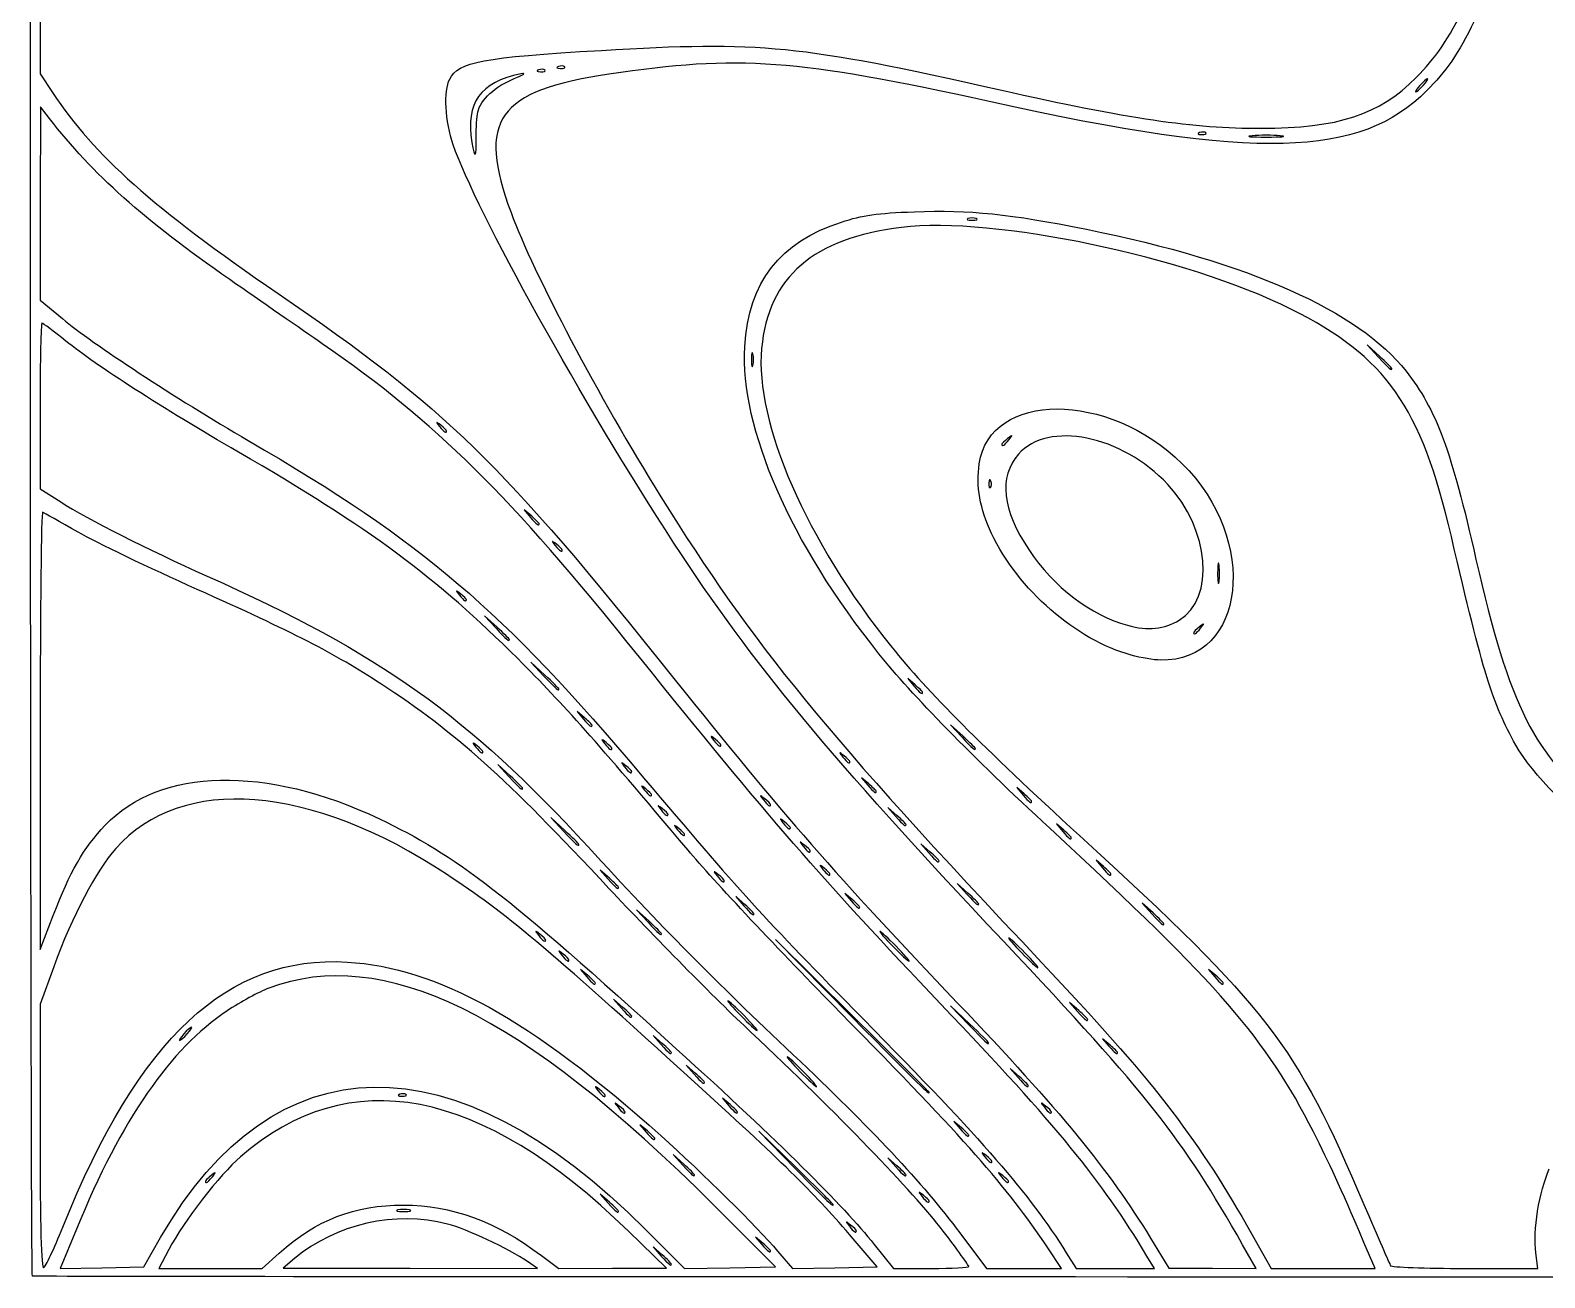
# Model space of a CAD drawing. Extents: x 32 to 2528, y 46 to 1391.
# Drawn here: x 32 to 643, y 46 to 549 of the extents above; entities that cross this region are included whole.
import ezdxf

# ---------------------------------------------------------------- set-up
doc = ezdxf.new("R2010")
doc.units = 0
doc.layers.get('0').update_dxf_attribs({"linetype": 'CONTINUOUS'})
doc.layers.add('IMAGE', color=7, linetype='CONTINUOUS')

# ---------------------------------------------------------------- blocks, each defined once
blk = doc.blocks.new('squiggle')
at = {"layer": 'IMAGE', "color": 7}
for points in [[(17.480884, -691.994557), (0, -724.655777), (0.0043, -791.994557), (0.0086, -859.333337), (5.065802, -866.939507)], [(3.729276, -877.315497), (0.12522, -872.666667), (0.062609, -911.637347), (0, -950.608017), (9, -958.103467)], [(540.33333, -973.261567), (535.33333, -968.666667), (539.92823, -973.666667)], [(0, -993.367167), (0, -1026.734467), (8.333333, -1032.053167)], [(198.33333, -1037.873367), (195.33333, -1035.333367), (197.87332, -1038.333367)], [(184.33333, -1082.594867), (179.33333, -1077.999967), (183.92823, -1082.999967)], [(203.66667, -1101.937267), (198, -1096.666667), (203.2706, -1102.333367)], [(440.14977, -1093.892767), (440.14977, -1093.892567)], [(353, -1105.873367), (350, -1103.333367), (352.53999, -1106.333367)], [(219.66667, -1119.206667), (216.66667, -1116.666667), (219.20665, -1119.666667)], [(372.33333, -1126.594267), (367.33333, -1121.999367), (371.92823, -1126.999367)], [(0.041387, -1124.222267), (0.082777, -1212.666667), (5.30642, -1198.948367)], [(189.66667, -1142.594567), (184.66667, -1137.999667), (189.26156, -1142.999667)], [(334.33333, -1145.873067), (331.33333, -1143.333067), (333.87332, -1146.333067)], [(397, -1149.873367), (394, -1147.333367), (396.53999, -1150.333367)], [(211.66667, -1164.603967), (206, -1159.333367), (211.2706, -1164.999967)], [(345.66667, -1158.565767), (342, -1155.333367), (345.23241, -1158.999967)], [(413, -1164.539967), (410, -1161.999967), (412.53999, -1164.999967)], [(359, -1173.232467), (355.33333, -1169.999967), (358.56575, -1173.666667)], [(429, -1179.206767), (426, -1176.666667), (428.53999, -1179.666667)], [(229.66667, -1183.899067), (226, -1180.666667), (229.23241, -1184.333367)], [(284.33333, -1194.565767), (280.66667, -1191.333367), (283.89908, -1194.999967)], [(327.66667, -1192.539967), (324.66667, -1189.999967), (327.20665, -1192.999967)], [(374.33333, -1189.916167), (370, -1185.999967), (373.91612, -1190.333367)], [(245.66667, -1201.261567), (240.66667, -1196.666667), (245.26156, -1201.666667)], [(449, -1197.916167), (444.66667, -1193.999967), (448.58279, -1198.333367)], [(327.66667, -1239.322467), (296.66667, -1208.666667), (327.32247, -1239.666667)], [(5.483505, -1219.660267), (0, -1234.653767), (0, -1288.104667)], [(221, -1223.206667), (218, -1220.666667), (220.53999, -1223.666667)], [(474.33333, -1223.206667), (471.33333, -1220.666667), (473.87332, -1223.666667)], [(235, -1235.899067), (231.33333, -1232.666667), (234.56575, -1236.333367)], [(419, -1237.232367), (415.33333, -1233.999967), (418.56575, -1237.666667)], [(375, -1242.620767), (367.33333, -1235.332967), (374.62112, -1242.999567)], [(251, -1250.565767), (247.33333, -1247.333367), (250.56575, -1250.999967)], [(431.66667, -1251.206367), (428.66667, -1248.666367), (431.20665, -1251.666367)], [(264.33333, -1262.565767), (260.66667, -1259.333367), (263.89908, -1262.999967)], [(395, -1263.899067), (391.33333, -1260.666667), (394.56575, -1264.333367)], [(278.33333, -1275.206267), (275.33333, -1272.666167), (277.87332, -1275.666167)], [(371.66667, -1284.539967), (368.66667, -1281.999967), (371.20665, -1284.999967)], [(245, -1285.873367), (242, -1283.333367), (244.53999, -1286.333367)], [(305, -1300.643867), (290, -1285.999967), (304.64393, -1300.999967)], [(259.66667, -1299.249467), (255.33333, -1295.333367), (259.24945, -1299.666667)], [(345.66667, -1299.899067), (342, -1296.666367), (345.23241, -1300.333067)], [(349.33333, -1303.565467), (349.33333, -1303.565767)], [(229.66667, -1314.565767), (226, -1311.333367), (229.23241, -1314.999967)], [(244.30788, -1325.697367), (259.94909, -1341.408967), (278.30788, -1341.037767), (296.66667, -1340.666667), (272, -1315.973867)], [(14.68342, -1325.423367), (8.111088, -1341.412167), (24.947676, -1341.039467), (41.784265, -1340.666667), (48.564372, -1328.911067)], [(486.64016, -1323.733167), (496.61362, -1341.333367), (517.58959, -1341.333367), (538.56555, -1341.333367), (534.09275, -1330.883367)], [(202.27612, -1336.127867), (209.21892, -1341.333367), (230.94279, -1341.290367), (252.66667, -1341.247367), (237.33333, -1326.289567)], [(291.66667, -1331.206667), (288.66667, -1328.666667), (291.20665, -1331.666667)], [(297.54161, -1334.374967), (303.52965, -1341.416567), (320.58463, -1341.041567), (337.6396, -1340.666667), (327.97347, -1329.333367)], [(336.54392, -1331.666667), (344.30037, -1341.333367), (359.48352, -1341.333367)], [(371.06339, -1326.999967), (381.81815, -1341.333367), (396.95875, -1341.333367), (412.09936, -1341.333367), (406.48696, -1332.999967)], [(448.00007, -1329.177367), (455.3334, -1341.217867), (472.93243, -1341.274867), (490.53144, -1341.331867), (485.13275, -1331.804667), (485.13268, -1331.806167)], [(51.950588, -1333.626067), (47.843623, -1341.331567), (68.72591, -1341.331567), (89.60819, -1341.331567), (96.45052, -1335.179667), (96.45052, -1335.181467)], [(102.66667, -1337.343567), (98, -1341.261567), (149.33333, -1341.288567), (200.66667, -1341.315567), (196.66667, -1338.586167), (196.66667, -1338.586367)], [(251, -1335.899067), (247.33333, -1332.666667), (250.56575, -1336.333367)], [(414.00028, -1334.997567), (418, -1341.328567), (433.77541, -1341.328567), (449.55083, -1341.328567), (446.5242, -1336.328567), (446.5242, -1336.333367)], [(574.87047, -1341.333367), (604.25024, -1341.333367), (603.39757, -1334.999967)], [(-3.102569, -1344.448467), (-3.106969, -1344.448567)]]:
    blk.add_lwpolyline(points, dxfattribs=at)
for points in [[(203.63889, -857.861157), (203.63889, -857.861157)], [(211.63889, -856.527827), (211.63889, -856.527827)], [(558, -863.999997), (558, -863.999997)], [(175.94085, -884.999997), (175.94085, -884.999997)], [(470.30556, -883.194497), (470.30556, -883.194497)], [(500.33333, -884.357057), (500.33333, -884.357057)], [(377.66667, -917.783627), (377.66667, -917.783627)], [(287.58577, -972.333367), (287.58577, -972.333367)], [(545.33333, -978.261567), (545.33333, -978.261567)], [(164, -1003.496567), (164, -1003.496567)], [(390.83675, -1006.999967), (390.83675, -1006.999967)], [(383.57743, -1023.749967), (383.57743, -1023.749967)], [(201.33333, -1040.873367), (201.33333, -1040.873367)], [(210.66667, -1051.496567), (210.66667, -1051.496567)], [(475.62334, -1057.684967), (475.62334, -1057.684967)], [(172, -1071.496567), (172, -1071.496567)], [(459.57207, -1079.787467), (459.57207, -1079.787467)], [(468.17008, -1082.999967), (468.17008, -1082.999967)], [(189.33333, -1087.594867), (189.33333, -1087.594867)], [(209.33333, -1107.603967), (209.33333, -1107.603967)], [(356, -1108.873367), (356, -1108.873367)], [(222.66667, -1122.206667), (222.66667, -1122.206667)], [(274.66667, -1130.162567), (274.66667, -1130.162567)], [(178.66667, -1132.829667), (178.66667, -1132.829667)], [(230.66667, -1131.496267), (230.66667, -1131.496267)], [(377.33333, -1131.594267), (377.33333, -1131.594267)], [(238.66667, -1140.829667), (238.66667, -1140.829667)], [(326.66667, -1136.829667), (326.66667, -1136.829667)], [(194.66667, -1147.594567), (194.66667, -1147.594567)], [(246.66667, -1150.163267), (246.66667, -1150.163267)], [(294.66667, -1154.163267), (294.66667, -1154.163267)], [(337.33333, -1148.873067), (337.33333, -1148.873067)], [(400, -1152.873367), (400, -1152.873367)], [(253.33333, -1158.163267), (253.33333, -1158.163267)], [(260, -1166.163267), (260, -1166.163267)], [(302.66667, -1163.496567), (302.66667, -1163.496567)], [(349.33333, -1162.232367), (349.33333, -1162.232367)], [(217.33333, -1170.270567), (217.33333, -1170.270567)], [(310.66667, -1172.829967), (310.66667, -1172.829967)], [(416, -1167.539967), (416, -1167.539967)], [(362.66667, -1176.899067), (362.66667, -1176.899067)], [(276, -1184.829967), (276, -1184.829967)], [(318.66667, -1182.163267), (318.66667, -1182.163267)], [(432, -1182.206667), (432, -1182.206667)], [(233.33333, -1187.565767), (233.33333, -1187.565767)], [(330.66667, -1195.539967), (330.66667, -1195.539967)], [(378.66667, -1194.249467), (378.66667, -1194.249467)], [(288, -1198.232367), (288, -1198.232367)], [(453.33333, -1202.249467), (453.33333, -1202.249467)], [(204, -1208.829967), (204, -1208.829967)], [(250.66667, -1206.261567), (250.66667, -1206.261567)], [(345.33333, -1211.333367), (345.33333, -1211.333367)], [(397.33333, -1213.999967), (397.33333, -1213.999967)], [(213.33333, -1216.829967), (213.33333, -1216.829967)], [(224, -1226.206667), (224, -1226.206667)], [(477.33333, -1226.206667), (477.33333, -1226.206667)], [(238.66667, -1239.565767), (238.66667, -1239.565767)], [(284, -1239.333367), (284, -1239.333367)], [(422.66667, -1240.899067), (422.66667, -1240.899067)], [(59.333333, -1246.666667), (59.333333, -1246.666667)], [(382.66667, -1250.287367), (382.66667, -1250.287367)], [(254.66667, -1254.232367), (254.66667, -1254.232367)], [(434.66667, -1254.206367), (434.66667, -1254.206367)], [(308, -1261.999967), (308, -1261.999967)], [(268, -1266.232367), (268, -1266.232367)], [(358.66667, -1270.322467), (358.66667, -1270.322467)], [(398.66667, -1267.565767), (398.66667, -1267.565767)], [(147.63889, -1271.193967), (147.63889, -1271.193967)], [(228, -1271.496567), (228, -1271.496567)], [(236, -1278.163267), (236, -1278.163267)], [(281.33333, -1278.206167), (281.33333, -1278.206167)], [(408, -1278.163267), (408, -1278.163267)], [(248, -1288.873367), (248, -1288.873367)], [(374.66667, -1287.539967), (374.66667, -1287.539967)], [(384, -1298.163167), (384, -1298.163167)], [(69.50341, -1304.333667), (69.50341, -1304.333667)], [(264, -1303.582767), (264, -1303.582767)], [(390.66667, -1306.163467), (390.66667, -1306.163467)], [(149, -1317.747567), (149, -1317.747567)], [(233.33333, -1318.232367), (233.33333, -1318.232367)], [(320, -1315.643867), (320, -1315.643867)], [(358.66667, -1314.163167), (358.66667, -1314.163167)], [(9.180213, -1324.646567), (9.180213, -1324.646567)], [(329.33333, -1326.163167), (329.33333, -1326.163167)], [(294.66667, -1334.206667), (294.66667, -1334.206667)], [(254.66667, -1339.565767), (254.66667, -1339.565767)], [(374.66667, -1340.565767), (374.66667, -1340.565767)]]:
    blk.add_lwpolyline(points, close=True, dxfattribs=at)
for points in [[(-3.106969, -1344.448567), (-3.585896, -1343.969567), (-3.956651, -1070.522767), (-3.930868, -736.788907)], [(555.17752, -860.786067), (570.28992, -845.514717), (578.00585, -829.198477), (598.4254, -769.333337)], [(601.99118, -774.692977), (581.02706, -836.983347), (574.49552, -851.010147), (559.40474, -866.149427)], [(226.42295, -849.877817), (290.92124, -846.069107), (306.37956, -847.601747), (387.33333, -865.831417)], [(165.23152, -861.523587), (168.99753, -854.486717), (178.27545, -852.720977), (226.42295, -849.877817)], [(383.48431, -870.687387), (304.9899, -853.351157), (282.12688, -851.692107), (229.41823, -859.507627)], [(194, -859.384787), (177.45115, -862.738997), (171.5408, -870.977677), (174.18913, -886.999997)], [(229.41823, -859.507627), (184.43183, -866.178097), (176.10696, -877.961677), (189.97846, -915.333337)], [(176.54055, -874.774137), (177.64113, -869.888347), (183.7222, -864.312417), (191.24927, -861.287227)], [(191.24927, -861.287227), (195.05988, -859.755707), (196.25789, -858.927147), (194, -859.384787)], [(201.08333, -857.755907), (200.01969, -858.181537), (200.33563, -858.497477), (201.88889, -858.561457)], [(203.63889, -857.861107), (203.19583, -857.418057), (202.04583, -857.370697), (201.08333, -857.755907)], [(201.88889, -858.561457), (203.29444, -858.619357), (204.08195, -858.304217), (203.63889, -857.861157)], [(209.08333, -856.422577), (208.01969, -856.848197), (208.33563, -857.164147), (209.88889, -857.228117)], [(211.63889, -856.527777), (211.19583, -856.084717), (210.04583, -856.037357), (209.08333, -856.422577)], [(209.88889, -857.228117), (211.29444, -857.286017), (212.08195, -856.970877), (211.63889, -856.527827)], [(492.37917, -881.310187), (523.87167, -881.271787), (540.17944, -875.941917), (555.17752, -860.786067)], [(559.74664, -861.333337), (559.37997, -861.333337), (557.99399, -862.533337), (556.66667, -863.999997)], [(558, -863.999997), (559.32732, -862.533337), (560.11331, -861.333337), (559.74664, -861.333337)], [(5.065802, -866.939507), (22.092984, -892.548947), (45.395032, -913.319757), (96.00007, -947.995897)], [(166.66724, -887.999997), (163.41797, -878.607637), (162.74365, -866.172197), (165.23152, -861.523587)], [(559.40474, -866.149427), (532.36939, -893.271667), (490.61718, -894.348697), (383.48431, -870.687387)], [(387.33333, -865.831417), (439.08613, -877.485427), (465.26737, -881.343297), (492.37917, -881.310187)], [(556.66667, -863.999997), (555.33935, -865.466667), (554.55336, -866.666667), (554.92003, -866.666667)], [(554.92003, -866.666667), (555.28669, -866.666667), (556.67268, -865.466667), (558, -863.999997)], [(76.50885, -942.385627), (41.978607, -918.431997), (21.209308, -899.862777), (3.729276, -877.315497)], [(175.94085, -884.999997), (175.87095, -881.149997), (176.14088, -876.548357), (176.54055, -874.774137)], [(174.18913, -886.999997), (175.35412, -894.048147), (176.08975, -893.208257), (175.94085, -884.999997)], [(467.75, -883.089237), (466.68636, -883.514867), (467.00229, -883.830817), (468.55556, -883.894787)], [(470.30556, -883.194437), (469.86251, -882.751387), (468.71249, -882.704027), (467.75, -883.089237)], [(468.55556, -883.894787), (469.96111, -883.952687), (470.74861, -883.637547), (470.30556, -883.194497)], [(489, -884.357057), (485.88333, -884.637777), (488.43333, -884.867457), (494.66667, -884.867457)], [(500.33333, -884.357057), (497.21667, -884.076347), (492.11667, -884.076347), (489, -884.357057)], [(494.66667, -884.867457), (500.9, -884.867457), (503.45, -884.637777), (500.33333, -884.357057)], [(255.70212, -1048.666667), (219.29075, -992.898467), (175.81713, -914.448787), (166.66724, -887.999997)], [(189.97846, -915.333337), (199.15732, -940.062417), (225.42976, -989.893667), (250.434, -1029.999967)], [(323.24344, -919.167057), (331.97692, -916.356337), (337.51952, -915.574827), (352.71297, -915.011857)], [(352.71297, -915.011857), (375.02676, -914.185057), (391.23683, -915.829617), (422.0806, -922.049437)], [(284.33987, -969.419467), (285.90047, -943.271787), (298.36227, -927.174637), (323.24344, -919.167057)], [(347.51657, -921.311457), (312.03855, -925.547467), (293.76309, -941.378307), (291.07107, -970.206567)], [(504.5452, -954.246667), (462.23237, -933.090777), (384.82969, -916.856347), (347.51657, -921.311457)], [(374.33333, -917.783627), (373.41667, -918.153507), (374.16667, -918.456147), (376, -918.456147)], [(377.66667, -917.783627), (376.75, -917.413747), (375.25, -917.413747), (374.33333, -917.783627)], [(376, -918.456147), (377.83333, -918.456147), (378.58333, -918.153507), (377.66667, -917.783627)], [(422.0806, -922.049437), (487.6162, -935.265077), (531.90421, -954.939567), (551.06152, -979.347967)], [(113.84219, -968.260367), (105.68872, -962.617167), (88.88872, -950.973567), (76.50885, -942.385627)], [(96.00007, -947.995897), (164.167, -994.705967), (185.61987, -1015.590167), (256.25226, -1103.999967)], [(9, -958.103467), (21.316911, -968.361267), (54.330379, -990.018767), (84, -1007.304867)], [(569.3376, -1045.999967), (557.09611, -993.450867), (542.98285, -973.464967), (504.5452, -954.246667)], [(0.737795, -959.999967), (0.332008, -959.999967), (0, -975.015267), (0, -993.367167)], [(10.404461, -967.185167), (5.493583, -963.233367), (1.143583, -959.999967), (0.737795, -959.999967)], [(80, -1011.954067), (49.296511, -994.206567), (22.812683, -977.170167), (10.404461, -967.185167)], [(241.78051, -1094.666667), (188.87072, -1028.768767), (159.87701, -1000.122167), (113.84219, -968.260367)], [(338.39325, -1093.333367), (302.51324, -1048.462967), (282.37728, -1002.302567), (284.33987, -969.419467)], [(287.58577, -972.333367), (287.2504, -971.049967), (286.976, -972.099967), (286.976, -974.666667)], [(291.07107, -970.206567), (288.29131, -999.974467), (309.16635, -1047.885267), (343.55633, -1090.666667)], [(286.976, -974.666667), (286.976, -977.233367), (287.2504, -978.283367), (287.58577, -976.999967)], [(287.58577, -976.999967), (287.92113, -975.716667), (287.92113, -973.616667), (287.58577, -972.333367)], [(539.92823, -973.666667), (544.20504, -978.320567), (545.33333, -979.279767), (545.33333, -978.261567)], [(545.33333, -978.261567), (545.33333, -978.038767), (543.08333, -975.788767), (540.33333, -973.261567)], [(551.06152, -979.347967), (563.33279, -994.982867), (569.28781, -1011.022567), (579.27247, -1055.333367)], [(378.87605, -1016.751767), (383.2464, -987.217267), (430.87449, -987.167767), (460.8024, -1016.666767)], [(161.66667, -1001.163267), (159.55192, -999.504767), (159.50476, -999.551967), (161.16325, -1001.666667)], [(161.16325, -1001.666667), (162.90508, -1003.887667), (164, -1004.593967), (164, -1003.496567)], [(164, -1003.496567), (164, -1003.219767), (162.95, -1002.169767), (161.66667, -1001.163267)], [(454.94211, -1025.054767), (436.33127, -1005.152667), (406.70263, -999.162167), (394.66841, -1012.868367)], [(84, -1007.304867), (154.81717, -1048.564367), (185.96181, -1075.131067), (243.46863, -1143.333367)], [(390.33333, -1006.496567), (389.05, -1007.503067), (388, -1008.553067), (388, -1008.829967)], [(388, -1008.829967), (388, -1009.927267), (389.09492, -1009.220967), (390.83675, -1006.999967)], [(390.83675, -1006.999967), (392.49524, -1004.885267), (392.44808, -1004.838067), (390.33333, -1006.496567)], [(192.66667, -1095.307367), (160.16444, -1062.762967), (132.52709, -1042.316267), (80, -1011.954067)], [(394.66841, -1012.868367), (386.67991, -1021.966767), (388.12667, -1035.318767), (398.836, -1051.330567)], [(383.88495, -1044.839067), (379.13721, -1034.693367), (377.54353, -1025.756867), (378.87605, -1016.751767)], [(460.8024, -1016.666767), (491.92743, -1047.345667), (486.46719, -1096.498167), (452, -1095.904967)], [(382.77193, -1024.555567), (382.71403, -1025.961067), (383.02917, -1026.748567), (383.47223, -1026.305567)], [(383.57748, -1023.749967), (383.15185, -1022.686367), (382.83591, -1023.002267), (382.77193, -1024.555567)], [(383.47223, -1026.305567), (383.91528, -1025.862467), (383.96264, -1024.712467), (383.57743, -1023.749967)], [(459.57207, -1079.787467), (474.19696, -1070.972967), (471.84139, -1043.126667), (454.94211, -1025.054767)], [(8.333333, -1032.053167), (19.577353, -1039.229767), (43.095037, -1051.163067), (67.33333, -1061.990867)], [(250.434, -1029.999967), (288.04846, -1090.332867), (316.78715, -1125.480667), (404.15272, -1217.999967)], [(1.010695, -1036.222267), (0.454813, -1035.977767), (0.018624, -1075.577767), (0.041387, -1124.222267)], [(15.344028, -1044.278467), (8.016577, -1040.091967), (1.566577, -1036.466667), (1.010695, -1036.222267)], [(197.87332, -1038.333367), (200.26028, -1041.152567), (201.33333, -1041.940367), (201.33333, -1040.873367)], [(201.33333, -1040.873367), (201.33333, -1040.620267), (199.98333, -1039.270267), (198.33333, -1037.873367)], [(63.318085, -1067.345567), (44.259805, -1058.845167), (22.67148, -1048.464967), (15.344028, -1044.278467)], [(208.33333, -1049.163267), (206.21859, -1047.504767), (206.17143, -1047.551967), (207.82992, -1049.666667)], [(207.82992, -1049.666667), (209.57175, -1051.887667), (210.66667, -1052.593967), (210.66667, -1051.496567)], [(210.66667, -1051.496567), (210.66667, -1051.219767), (209.61667, -1050.169767), (208.33333, -1049.163267)], [(388.6414, -1209.333367), (318.01499, -1134.299667), (287.65908, -1097.612367), (255.70212, -1048.666667)], [(440.14977, -1093.892567), (418.15, -1087.976167), (394.36907, -1067.243067), (383.88495, -1044.839067)], [(595.34347, -1130.170267), (585.75132, -1112.897967), (582.37933, -1101.984267), (569.3376, -1045.999967)], [(398.836, -1051.330567), (408.95011, -1066.452467), (423.90629, -1077.915967), (438.66667, -1081.859867)], [(475.62344, -1057.684967), (475.31697, -1055.658267), (475.05803, -1056.999967), (475.04801, -1060.666667)], [(579.27247, -1055.333367), (592.38608, -1113.530167), (604.01893, -1136.724067), (628.13461, -1152.756167)], [(67.33333, -1061.990867), (137.31136, -1093.251767), (172.18448, -1118.042467), (221.04491, -1171.261867)], [(475.04801, -1060.666667), (475.03901, -1064.333367), (475.28876, -1065.991567), (475.60524, -1064.351667)], [(475.60524, -1064.351667), (475.92172, -1062.711767), (475.92992, -1059.711767), (475.62334, -1057.684967)], [(137.47333, -1105.475467), (118.84649, -1093.275767), (101.77929, -1084.499967), (63.318085, -1067.345567)], [(169.66667, -1069.163267), (167.55192, -1067.504767), (167.50476, -1067.551967), (169.16325, -1069.666667)], [(172, -1071.496567), (172, -1071.219767), (170.95, -1070.169767), (169.66667, -1069.163267)], [(169.16325, -1069.666667), (170.90508, -1071.887667), (172, -1072.593967), (172, -1071.496567)], [(438.66667, -1081.859867), (447.04757, -1084.099167), (453.47544, -1083.461967), (459.57207, -1079.787467)], [(468.17008, -1082.999967), (469.82857, -1080.885267), (469.78141, -1080.838067), (467.66667, -1082.496567)], [(183.92823, -1082.999967), (188.20504, -1087.653867), (189.33333, -1088.613067), (189.33333, -1087.594867)], [(189.33333, -1087.594867), (189.33333, -1087.372067), (187.08333, -1085.122067), (184.33333, -1082.594867)], [(467.66667, -1082.496567), (466.38333, -1083.503067), (465.33333, -1084.553067), (465.33333, -1084.829967)], [(465.33333, -1084.829967), (465.33333, -1085.927267), (466.42825, -1085.220967), (468.17008, -1082.999967)], [(407.33333, -1163.755267), (375.97541, -1134.761067), (351.65427, -1109.917167), (338.39325, -1093.333367)], [(343.55633, -1090.666667), (357.78792, -1108.370867), (380.2566, -1130.917367), (419.33333, -1166.705967)], [(261.39929, -1172.639967), (223.34595, -1127.430467), (212.00756, -1114.673367), (192.66667, -1095.307367)], [(363.37477, -1234.666667), (316.20368, -1185.146467), (292.69245, -1158.076367), (241.78051, -1094.666667)], [(452, -1095.904967), (449.43333, -1095.860967), (444.10073, -1094.955267), (440.14977, -1093.892767)], [(229.63484, -1188.151167), (187.56775, -1143.043167), (167.91573, -1125.413867), (137.47333, -1105.475467)], [(203.2706, -1102.333367), (208.1722, -1107.603267), (209.33333, -1108.612667), (209.33333, -1107.603967)], [(209.33333, -1107.603967), (209.33333, -1107.386067), (206.78333, -1104.836067), (203.66667, -1101.937267)], [(256.25226, -1103.999967), (298.66782, -1157.091067), (322.31591, -1184.140367), (370.00007, -1234.107567)], [(352.53999, -1106.333367), (354.92695, -1109.152567), (356, -1109.940367), (356, -1108.873367)], [(356, -1108.873367), (356, -1108.620267), (354.65, -1107.270267), (353, -1105.873367)], [(219.20665, -1119.666667), (221.59361, -1122.485967), (222.66667, -1123.273667), (222.66667, -1122.206667)], [(222.66667, -1122.206667), (222.66667, -1121.953667), (221.31667, -1120.603667), (219.66667, -1119.206667)], [(176.33333, -1130.496267), (174.21859, -1128.837767), (174.17143, -1128.884967), (175.82992, -1130.999667)], [(228.33333, -1129.162967), (226.21859, -1127.504467), (226.17143, -1127.551667), (227.82992, -1129.666367)], [(227.82992, -1129.666367), (229.57175, -1131.887367), (230.66667, -1132.593667), (230.66667, -1131.496267)], [(230.66667, -1131.496267), (230.66667, -1131.219467), (229.61667, -1130.169467), (228.33333, -1129.162967)], [(272.33333, -1127.829267), (270.21859, -1126.170767), (270.17143, -1126.217967), (271.82992, -1128.332667)], [(271.82992, -1128.332667), (273.57175, -1130.553667), (274.66667, -1131.259967), (274.66667, -1130.162567)], [(274.66667, -1130.162567), (274.66667, -1129.885767), (273.61667, -1128.835767), (272.33333, -1127.829267)], [(371.92823, -1126.999367), (376.20504, -1131.653267), (377.33333, -1132.612467), (377.33333, -1131.594267)], [(377.33333, -1131.594267), (377.33333, -1131.371467), (375.08333, -1129.121467), (372.33333, -1126.594267)], [(630.24807, -1165.081467), (619.16221, -1159.278667), (601.94597, -1142.059167), (595.34347, -1130.170267)], [(175.82992, -1130.999667), (177.57175, -1133.220667), (178.66667, -1133.926967), (178.66667, -1132.829667)], [(178.66667, -1132.829667), (178.66667, -1132.552767), (177.61667, -1131.502767), (176.33333, -1130.496267)], [(324.33333, -1134.496267), (322.21859, -1132.837767), (322.17143, -1132.884967), (323.82992, -1134.999667)], [(323.82992, -1134.999667), (325.57175, -1137.220667), (326.66667, -1137.926967), (326.66667, -1136.829667)], [(326.66667, -1136.829667), (326.66667, -1136.552767), (325.61667, -1135.502767), (324.33333, -1134.496267)], [(26.288116, -1162.518667), (48.407425, -1139.203467), (91.26269, -1138.205967), (136.89797, -1159.944067)], [(164.01979, -1182.316367), (109.00799, -1146.002067), (57.198069, -1141.951567), (30.523588, -1171.879667)], [(236.33333, -1138.496267), (234.21859, -1136.837767), (234.17143, -1136.884967), (235.82992, -1138.999667)], [(235.82992, -1138.999667), (237.57175, -1141.220667), (238.66667, -1141.926967), (238.66667, -1140.829667)], [(238.66667, -1140.829667), (238.66667, -1140.552767), (237.61667, -1139.502767), (236.33333, -1138.496267)], [(189.26156, -1142.999667), (193.53837, -1147.653567), (194.66667, -1148.612767), (194.66667, -1147.594567)], [(194.66667, -1147.594567), (194.66667, -1147.371767), (192.41667, -1145.121767), (189.66667, -1142.594567)], [(244.33333, -1147.829967), (242.21859, -1146.171467), (242.17143, -1146.218567), (243.82992, -1148.333367)], [(243.46863, -1143.333367), (281.50413, -1188.442867), (292.34435, -1200.355467), (332.02897, -1240.654067)], [(243.82992, -1148.333367), (245.57175, -1150.554367), (246.66667, -1151.260667), (246.66667, -1150.163267)], [(246.66667, -1150.163267), (246.66667, -1149.886367), (245.61667, -1148.836367), (244.33333, -1147.829967)], [(333.87332, -1146.333067), (336.26028, -1149.152267), (337.33333, -1149.940067), (337.33333, -1148.873067)], [(337.33333, -1148.873067), (337.33333, -1148.619967), (335.98333, -1147.269967), (334.33333, -1145.873067)], [(251, -1155.829967), (248.88525, -1154.171467), (248.83809, -1154.218567), (250.49659, -1156.333367)], [(292.33333, -1151.829967), (290.21859, -1150.171467), (290.17143, -1150.218567), (291.82992, -1152.333367)], [(291.82992, -1152.333367), (293.57175, -1154.554367), (294.66667, -1155.260667), (294.66667, -1154.163267)], [(294.66667, -1154.163267), (294.66667, -1153.886367), (293.61667, -1152.836367), (292.33333, -1151.829967)], [(396.53999, -1150.333367), (398.92695, -1153.152567), (400, -1153.940367), (400, -1152.873367)], [(400, -1152.873367), (400, -1152.620267), (398.65, -1151.270267), (397, -1149.873367)], [(136.89797, -1159.944067), (168.15859, -1174.834867), (187.78793, -1190.031767), (256.66667, -1252.668267)], [(250.49659, -1156.333367), (252.23841, -1158.554367), (253.33333, -1159.260667), (253.33333, -1158.163267)], [(253.33333, -1158.163267), (253.33333, -1157.886367), (252.28333, -1156.836367), (251, -1155.829967)], [(300.33333, -1161.163267), (298.21859, -1159.504767), (298.17143, -1159.551967), (299.82992, -1161.666667)], [(345.23241, -1158.999967), (348.2536, -1162.427067), (349.33333, -1163.278167), (349.33333, -1162.232367)], [(349.33333, -1162.232367), (349.33333, -1161.993567), (347.68333, -1160.343567), (345.66667, -1158.565767)], [(5.30642, -1198.948367), (12.045763, -1181.249467), (17.496571, -1171.785467), (26.288116, -1162.518667)], [(211.2706, -1164.999967), (216.1722, -1170.269967), (217.33333, -1171.279367), (217.33333, -1170.270567)], [(217.33333, -1170.270567), (217.33333, -1170.052767), (214.78333, -1167.502767), (211.66667, -1164.603967)], [(257.66667, -1163.829967), (255.55192, -1162.171467), (255.50476, -1162.218567), (257.16325, -1164.333367)], [(257.16325, -1164.333367), (258.90508, -1166.554367), (260, -1167.260667), (260, -1166.163267)], [(260, -1166.163267), (260, -1165.886367), (258.95, -1164.836367), (257.66667, -1163.829967)], [(299.82992, -1161.666667), (301.57175, -1163.887667), (302.66667, -1164.593967), (302.66667, -1163.496567)], [(302.66667, -1163.496567), (302.66667, -1163.219767), (301.61667, -1162.169767), (300.33333, -1161.163267)], [(513.6654, -1286.207567), (494.40295, -1248.342367), (476.42513, -1227.639067), (407.33333, -1163.755267)], [(412.53999, -1164.999967), (414.92695, -1167.819267), (416, -1168.606967), (416, -1167.539967)], [(416, -1167.539967), (416, -1167.286967), (414.65, -1165.936967), (413, -1164.539967)], [(419.33333, -1166.705967), (495.64389, -1236.595467), (506.33689, -1250.468667), (534.09379, -1315.597167)], [(30.523588, -1171.879667), (22.643043, -1180.721467), (12.982941, -1199.154467), (5.483505, -1219.660267)], [(221.04491, -1171.261867), (250.34875, -1203.179967), (272.40108, -1225.521067), (303.80235, -1255.103067)], [(322.66667, -1237.975867), (298.83333, -1213.759767), (271.26301, -1184.358667), (261.39929, -1172.639967)], [(308.33333, -1170.496667), (306.21859, -1168.838167), (306.17143, -1168.885367), (307.82992, -1171.000067)], [(307.82992, -1171.000067), (309.57175, -1173.221067), (310.66667, -1173.927367), (310.66667, -1172.829967)], [(310.66667, -1172.829967), (310.66667, -1172.553167), (309.61667, -1171.503167), (308.33333, -1170.496667)], [(316.33333, -1179.829967), (314.21859, -1178.171467), (314.17143, -1178.218567), (315.82992, -1180.333367)], [(358.56575, -1173.666667), (361.58693, -1177.093767), (362.66667, -1177.944767), (362.66667, -1176.899067)], [(362.66667, -1176.899167), (362.66667, -1176.660367), (361.01667, -1175.010367), (359, -1173.232467)], [(265.43375, -1267.521467), (202.79821, -1210.511667), (188.37465, -1198.393367), (164.01979, -1182.316367)], [(229.23241, -1184.333367), (232.2536, -1187.760367), (233.33333, -1188.611467), (233.33333, -1187.565767)], [(233.33333, -1187.565767), (233.33333, -1187.326967), (231.68333, -1185.676967), (229.66667, -1183.899067)], [(273.66667, -1182.496567), (271.55192, -1180.838067), (271.50476, -1180.885267), (273.16325, -1182.999967)], [(273.16325, -1182.999967), (274.90508, -1185.220967), (276, -1185.927267), (276, -1184.829967)], [(276, -1184.829967), (276, -1184.553067), (274.95, -1183.503067), (273.66667, -1182.496567)], [(315.82992, -1180.333367), (317.57175, -1182.554367), (318.66667, -1183.260667), (318.66667, -1182.163267)], [(318.66667, -1182.163267), (318.66667, -1181.886367), (317.61667, -1180.836367), (316.33333, -1179.829967)], [(428.53999, -1179.666667), (430.92695, -1182.485967), (432, -1183.273667), (432, -1182.206667)], [(432, -1182.206767), (432, -1181.953667), (430.65, -1180.603667), (429, -1179.206767)], [(286.75441, -1245.999967), (272.70047, -1232.799967), (246.99665, -1206.768067), (229.63484, -1188.151167)], [(373.91612, -1190.333367), (377.56649, -1194.372567), (378.66667, -1195.279567), (378.66667, -1194.249467)], [(378.66667, -1194.249467), (378.66667, -1194.019967), (376.71667, -1192.069967), (374.33333, -1189.916167)], [(283.89908, -1194.999967), (286.92027, -1198.427067), (288, -1199.278167), (288, -1198.232367)], [(288, -1198.232367), (288, -1197.993567), (286.35, -1196.343567), (284.33333, -1194.565767)], [(327.20665, -1192.999967), (329.59361, -1195.819267), (330.66667, -1196.606967), (330.66667, -1195.539967)], [(330.66667, -1195.539967), (330.66667, -1195.286967), (329.31667, -1193.936967), (327.66667, -1192.539967)], [(245.26156, -1201.666667), (249.53837, -1206.320567), (250.66667, -1207.279767), (250.66667, -1206.261567)], [(250.66667, -1206.261567), (250.66667, -1206.038767), (248.41667, -1203.788767), (245.66667, -1201.261567)], [(448.58279, -1198.333367), (452.23316, -1202.372567), (453.33333, -1203.279567), (453.33333, -1202.249467)], [(453.33333, -1202.249467), (453.33333, -1202.019967), (451.38333, -1200.069967), (449, -1197.916167)], [(201.66667, -1206.496567), (199.55192, -1204.838067), (199.50476, -1204.885267), (201.16325, -1206.999967)], [(201.16325, -1206.999967), (202.90508, -1209.220967), (204, -1209.927267), (204, -1208.829967)], [(204, -1208.829967), (204, -1208.553067), (202.95, -1207.503067), (201.66667, -1206.496567)], [(338.77811, -1205.333367), (338.41144, -1205.333367), (340.76129, -1208.033367), (344, -1211.333367)], [(345.33333, -1211.333367), (342.09463, -1208.033367), (339.14477, -1205.333367), (338.77811, -1205.333367)], [(485.13268, -1331.806167), (460.62148, -1288.550967), (447.34801, -1271.703367), (388.6414, -1209.333367)], [(390.77811, -1207.999967), (390.41144, -1207.999967), (392.76129, -1210.699967), (396, -1213.999967)], [(397.33333, -1213.999967), (394.09463, -1210.699967), (391.14477, -1207.999967), (390.77811, -1207.999967)], [(9.180213, -1324.646567), (39.944888, -1248.136667), (75.60598, -1214.892367), (123.88297, -1217.717467)], [(272, -1315.973867), (194.38876, -1238.280167), (138.45384, -1210.983367), (92.2692, -1228.263267)], [(211, -1214.496567), (208.88525, -1212.838067), (208.83809, -1212.885267), (210.49659, -1214.999967)], [(210.49659, -1214.999967), (212.23841, -1217.220967), (213.33333, -1217.927267), (213.33333, -1216.829967)], [(213.33333, -1216.829967), (213.33333, -1216.553067), (212.28333, -1215.503067), (211, -1214.496567)], [(344, -1211.333367), (347.23871, -1214.633367), (350.18856, -1217.333367), (350.55523, -1217.333367)], [(350.55523, -1217.333367), (350.92189, -1217.333367), (348.57204, -1214.633367), (345.33333, -1211.333367)], [(396, -1213.999967), (399.23871, -1217.299967), (402.18856, -1219.999967), (402.55523, -1219.999967)], [(402.55523, -1219.999967), (402.92189, -1219.999967), (400.57204, -1217.299967), (397.33333, -1213.999967)], [(123.88297, -1217.717467), (160.12031, -1219.838067), (198.11847, -1240.889367), (250.54801, -1287.891167)], [(404.15272, -1217.999967), (448.00438, -1264.438467), (466.40532, -1288.024967), (486.64016, -1323.733167)], [(220.53999, -1223.666667), (222.92695, -1226.485967), (224, -1227.273667), (224, -1226.206667)], [(224, -1226.206667), (224, -1225.953667), (222.65, -1224.603667), (221, -1223.206667)], [(473.87332, -1223.666667), (476.26028, -1226.485967), (477.33333, -1227.273667), (477.33333, -1226.206667)], [(477.33333, -1226.206667), (477.33333, -1225.953667), (475.98333, -1224.603667), (474.33333, -1223.206667)], [(92.2692, -1228.263267), (88.37576, -1229.719967), (80.79773, -1233.849667), (75.42913, -1237.440467)], [(277.44477, -1233.333367), (277.07811, -1233.333367), (279.42796, -1236.033367), (282.66667, -1239.333367)], [(284, -1239.333367), (280.76129, -1236.033367), (277.81144, -1233.333367), (277.44477, -1233.333367)], [(370.00007, -1234.107567), (411.47908, -1277.572467), (431.23716, -1301.654367), (448.00007, -1329.177367)], [(75.42913, -1237.440467), (52.399268, -1252.843767), (32.921232, -1281.055367), (14.68342, -1325.423367)], [(234.56575, -1236.333367), (237.58693, -1239.760367), (238.66667, -1240.611467), (238.66667, -1239.565767)], [(238.66667, -1239.565767), (238.66667, -1239.326967), (237.01667, -1237.676967), (235, -1235.899067)], [(282.66667, -1239.333367), (285.90537, -1242.633367), (288.85523, -1245.333367), (289.22189, -1245.333367)], [(289.22189, -1245.333367), (289.58856, -1245.333367), (287.23871, -1242.633367), (284, -1239.333367)], [(406.48696, -1332.999967), (389.26873, -1307.434267), (374.07492, -1290.209567), (322.66667, -1237.975867)], [(327.32247, -1239.666667), (355.80819, -1268.472267), (358.66667, -1271.267967), (358.66667, -1270.322467)], [(358.66667, -1270.322467), (358.66667, -1270.133167), (344.71667, -1256.183167), (327.66667, -1239.322467)], [(446.5242, -1336.333367), (427.36595, -1304.683867), (410.94449, -1284.605367), (363.37477, -1234.666667)], [(418.56575, -1237.666667), (421.58693, -1241.093767), (422.66667, -1241.944767), (422.66667, -1240.899067)], [(422.66667, -1240.899067), (422.66667, -1240.660267), (421.01667, -1239.010267), (419, -1237.232367)], [(61.079967, -1243.999967), (60.7133, -1243.999967), (59.327315, -1245.199967), (58, -1246.666667)], [(59.333333, -1246.666667), (60.660648, -1245.199967), (61.446633, -1243.999967), (61.079967, -1243.999967)], [(364.33333, -1326.282367), (352.02481, -1310.183367), (321.91356, -1279.022767), (286.75441, -1245.999967)], [(332.02897, -1240.654067), (380.96707, -1290.349367), (398.65181, -1310.703367), (414.00028, -1334.997567)], [(374.62112, -1242.999567), (381.39171, -1250.122167), (382.66667, -1251.277067), (382.66667, -1250.287367)], [(382.66667, -1250.287367), (382.66667, -1250.078967), (379.21667, -1246.628967), (375, -1242.620767)], [(48.564372, -1328.911067), (94.61023, -1249.074967), (166.84793, -1247.888967), (244.30788, -1325.697367)], [(58, -1246.666667), (56.672685, -1248.133367), (55.8867, -1249.333367), (56.253367, -1249.333367)], [(56.253367, -1249.333367), (56.620033, -1249.333367), (58.006019, -1248.133367), (59.333333, -1246.666667)], [(250.56575, -1250.999967), (253.58693, -1254.427067), (254.66667, -1255.278167), (254.66667, -1254.232367)], [(254.66667, -1254.232367), (254.66667, -1253.993567), (253.01667, -1252.343567), (251, -1250.565767)], [(431.20665, -1251.666367), (433.59361, -1254.485667), (434.66667, -1255.273367), (434.66667, -1254.206367)], [(434.66667, -1254.206367), (434.66667, -1253.953367), (433.31667, -1252.603367), (431.66667, -1251.206367)], [(237.33333, -1326.289567), (177.89899, -1268.310167), (124.76153, -1258.140467), (80.80129, -1296.331667)], [(256.66667, -1252.668267), (298.62827, -1290.827067), (323.55749, -1315.481967), (336.54392, -1331.666667)], [(301.44477, -1255.999967), (301.07811, -1255.999967), (303.42796, -1258.699967), (306.66667, -1261.999967)], [(308, -1261.999967), (304.76129, -1258.699967), (301.81144, -1255.999967), (301.44477, -1255.999967)], [(303.80235, -1255.103067), (335.28652, -1284.763167), (355.92412, -1306.823167), (371.06339, -1326.999967)], [(263.89908, -1262.999967), (266.92027, -1266.427067), (268, -1267.278167), (268, -1266.232367)], [(268, -1266.232367), (268, -1265.993567), (266.35, -1264.343567), (264.33333, -1262.565767)], [(306.66667, -1261.999967), (309.90537, -1265.299967), (312.85523, -1267.999967), (313.22189, -1267.999967)], [(313.22189, -1267.999967), (313.58856, -1267.999967), (311.23871, -1265.299967), (308, -1261.999967)], [(394.56575, -1264.333367), (397.58693, -1267.760367), (398.66667, -1268.611467), (398.66667, -1267.565767)], [(398.66667, -1267.565767), (398.66667, -1267.326967), (397.01667, -1265.676967), (395, -1263.899067)], [(147.63889, -1271.193967), (147.19583, -1270.750867), (146.04583, -1270.703567), (145.08333, -1271.088767)], [(225.66667, -1269.163267), (223.55192, -1267.504767), (223.50476, -1267.551967), (225.16325, -1269.666667)], [(225.16325, -1269.666667), (226.90508, -1271.887667), (228, -1272.593967), (228, -1271.496567)], [(228, -1271.496567), (228, -1271.219767), (226.95, -1270.169767), (225.66667, -1269.163267)], [(327.97347, -1329.333367), (312.62149, -1311.333467), (301.58927, -1300.429567), (265.43375, -1267.521467)], [(145.08333, -1271.088767), (144.01969, -1271.514367), (144.33563, -1271.830267), (145.88889, -1271.894267)], [(145.88889, -1271.894267), (147.29444, -1271.952267), (148.08195, -1271.637067), (147.63889, -1271.193967)], [(233.66667, -1275.829967), (231.55192, -1274.171467), (231.50476, -1274.218567), (233.16325, -1276.333367)], [(233.16325, -1276.333367), (234.90508, -1278.554367), (236, -1279.260667), (236, -1278.163267)], [(236, -1278.163267), (236, -1277.886367), (234.95, -1276.836367), (233.66667, -1275.829967)], [(277.87332, -1275.666167), (280.26028, -1278.485467), (281.33333, -1279.273167), (281.33333, -1278.206167)], [(281.33333, -1278.206267), (281.33333, -1277.953167), (279.98333, -1276.603167), (278.33333, -1275.206267)], [(405.66667, -1275.829967), (403.55192, -1274.171467), (403.50476, -1274.218567), (405.16325, -1276.333367)], [(405.16325, -1276.333367), (406.90508, -1278.554367), (408, -1279.260667), (408, -1278.163267)], [(408, -1278.163267), (408, -1277.886367), (406.95, -1276.836367), (405.66667, -1275.829967)], [(0, -1288.104667), (0, -1324.220667), (0.445865, -1341.406967), (1.374797, -1341.097367)], [(244.53999, -1286.333367), (246.92695, -1289.152567), (248, -1289.940267), (248, -1288.873367)], [(248, -1288.873367), (248, -1288.620267), (246.65, -1287.270267), (245, -1285.873367)], [(250.54801, -1287.891167), (267.34281, -1302.947467), (289.20939, -1324.576667), (297.54161, -1334.374967)], [(371.20665, -1284.999967), (373.59361, -1287.819167), (374.66667, -1288.606967), (374.66667, -1287.539967)], [(374.66667, -1287.539967), (374.66667, -1287.286967), (373.31667, -1285.936967), (371.66667, -1284.539967)], [(534.09275, -1330.883367), (523.73823, -1306.691567), (520.65072, -1299.939067), (513.6654, -1286.207567)], [(381.66667, -1295.829867), (379.55192, -1294.171467), (379.50476, -1294.218567), (381.16325, -1296.333367)], [(80.80129, -1296.331667), (72.46956, -1303.569967), (58.003267, -1322.270067), (51.950588, -1333.626067)], [(259.24945, -1299.666667), (262.89983, -1303.705967), (264, -1304.612967), (264, -1303.582767)], [(264, -1303.582767), (264, -1303.353367), (262.05, -1301.403367), (259.66667, -1299.249467)], [(304.64393, -1300.999967), (318.24579, -1314.932567), (320, -1316.605467), (320, -1315.643867)], [(320, -1315.643867), (320, -1315.448167), (313.25, -1308.698167), (305, -1300.643867)], [(345.23241, -1300.333067), (348.2536, -1303.760167), (349.33333, -1304.611167), (349.33333, -1303.565467)], [(349.33333, -1303.565767), (349.33333, -1303.326967), (347.68333, -1301.676967), (345.66667, -1299.899067)], [(381.16325, -1296.333367), (382.90508, -1298.554267), (384, -1299.260667), (384, -1298.163167)], [(384, -1298.163167), (384, -1297.886367), (382.95, -1296.836367), (381.66667, -1295.829867)], [(603.39757, -1334.999967), (602.20235, -1326.122167), (604.75461, -1310.289767), (608.85328, -1301.156667)], [(69, -1303.830167), (66.779, -1305.572067), (66.07269, -1306.666967), (67.17007, -1306.666967)], [(67.17007, -1306.666967), (67.44695, -1306.666967), (68.49695, -1305.616967), (69.50341, -1304.333667)], [(69.50341, -1304.333667), (71.1619, -1302.218867), (71.11474, -1302.171767), (69, -1303.830167)], [(388.33333, -1303.830167), (386.21859, -1302.171767), (386.17143, -1302.218867), (387.82992, -1304.333667)], [(387.82992, -1304.333667), (389.57175, -1306.554567), (390.66667, -1307.260967), (390.66667, -1306.163467)], [(390.66667, -1306.163467), (390.66667, -1305.886667), (389.61667, -1304.836667), (388.33333, -1303.830167)], [(356.33333, -1311.829867), (354.21859, -1310.171467), (354.17143, -1310.218567), (355.82992, -1312.333367)], [(355.82992, -1312.333367), (357.57175, -1314.554267), (358.66667, -1315.260667), (358.66667, -1314.163167)], [(358.66667, -1314.163167), (358.66667, -1313.886367), (357.61667, -1312.836367), (356.33333, -1311.829867)], [(96.45052, -1335.181467), (111.39093, -1321.748767), (126.96664, -1315.725167), (146.66667, -1315.761467)], [(164.35176, -1323.424567), (143.33484, -1317.978367), (119.26276, -1323.409567), (102.66667, -1337.343567)], [(144.33333, -1317.747567), (143.05, -1318.082967), (144.1, -1318.357367), (146.66667, -1318.357367)], [(149, -1317.747567), (147.71667, -1317.412167), (145.61667, -1317.412167), (144.33333, -1317.747567)], [(146.66667, -1315.761467), (165.95503, -1315.797467), (183.94977, -1322.387367), (202.27612, -1336.127867)], [(146.66667, -1318.357367), (149.23333, -1318.357367), (150.28333, -1318.082967), (149, -1317.747567)], [(229.23241, -1314.999967), (232.2536, -1318.427067), (233.33333, -1319.278167), (233.33333, -1318.232367)], [(233.33333, -1318.232367), (233.33333, -1317.993567), (231.68333, -1316.343567), (229.66667, -1314.565767)], [(534.09379, -1315.597167), (539.60287, -1328.523567), (544.42089, -1339.602267), (544.80051, -1340.216567)], [(1.374797, -1341.097367), (2.130936, -1340.845167), (5.643373, -1333.442367), (9.180213, -1324.646567)], [(196.66667, -1338.586367), (188.83575, -1333.243167), (172.29708, -1325.483367), (164.35176, -1323.424567)], [(327, -1323.829867), (324.88525, -1322.171467), (324.83809, -1322.218567), (326.49659, -1324.333367)], [(326.49659, -1324.333367), (328.23841, -1326.554267), (329.33333, -1327.260667), (329.33333, -1326.163167)], [(329.33333, -1326.163167), (329.33333, -1325.886367), (328.28333, -1324.836367), (327, -1323.829867)], [(291.20665, -1331.666667), (293.59361, -1334.485867), (294.66667, -1335.273567), (294.66667, -1334.206667)], [(294.66667, -1334.206667), (294.66667, -1333.953567), (293.31667, -1332.603567), (291.66667, -1331.206667)], [(374.66667, -1340.565767), (374.66667, -1340.143467), (370.01667, -1333.715967), (364.33333, -1326.282367)], [(250.56575, -1336.333367), (253.58693, -1339.760367), (254.66667, -1340.611467), (254.66667, -1339.565767)], [(254.66667, -1339.565767), (254.66667, -1339.326967), (253.01667, -1337.676967), (251, -1335.899067)], [(359.48352, -1341.333367), (367.83425, -1341.333367), (374.66667, -1340.987867), (374.66667, -1340.565767)], [(544.80051, -1340.216567), (545.18012, -1340.830767), (558.7116, -1341.333367), (574.87047, -1341.333367)], [(2208.0044, -1344.231467), (2174.3793, -1344.862667), (-2.474688, -1345.076467), (-3.102569, -1344.448467)]]:
    blk.add_open_spline(points, degree=3, dxfattribs=at)

msp = doc.modelspace()

# ---------------------------------------------------------------- block references
at = {"linetype": 'Continuous'}
msp.add_blockref('squiggle', (36, 1390.666667), dxfattribs=at)

doc.saveas('drawing.dxf')
